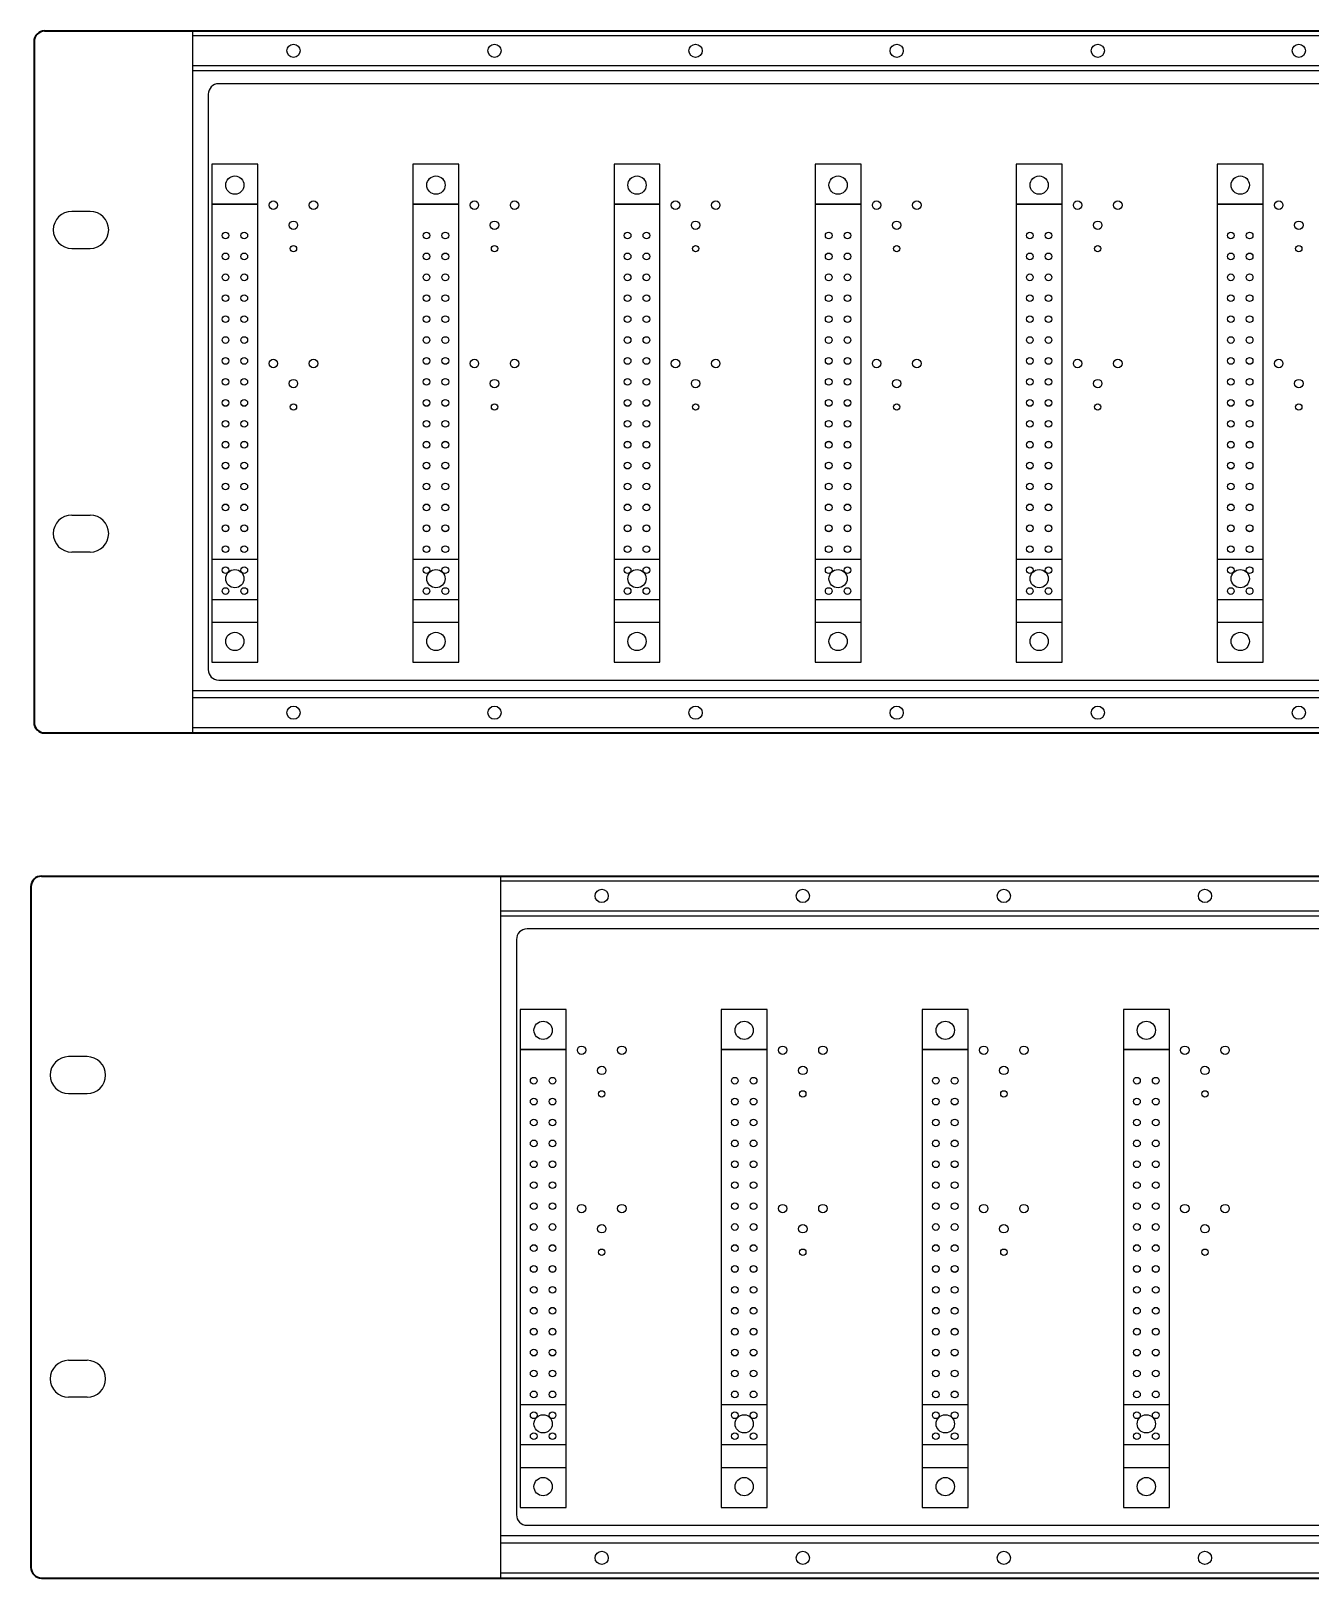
# Model space of a CAD drawing. Header units: millimetres. Extents: x 2591 to 3075, y 1463 to 1953.
# Drawn here: x 2591.3 to 2833.6, y 1462.8 to 1755.9 of the extents above; entities that cross this region are included whole.
import ezdxf

# ---------------------------------------------------------------- set-up
doc = ezdxf.new("R2010")
doc.units = ezdxf.units.MM
for name, color, linetype, transparency in [('EDAC 30pin', 62, 'Continuous', 0.6), ('EDAC 36PIN', 150, 'Continuous', 0.6), ('PCB', 140, 'Continuous', 0.6)]:
    doc.layers.add(name, color=color, linetype=linetype, transparency=transparency)
doc.layers.add('Inserty', color=220, linetype='Continuous')
doc.layers.add('Rack Mount', color=2, linetype='Continuous')

msp = doc.modelspace()

# ---------------------------------------------------------------- linework, layer by layer
for p, q in [((2926.84, 1755.94), (2621.84, 1755.94)), ((2621.84, 1755.94), (2621.84, 1747.94)), ((2621.84, 1748.44), (2926.84, 1748.44)), ((2985.25, 1595.8), (2680.25, 1595.8)), ((2680.25, 1595.8), (2680.25, 1587.8)), ((2680.25, 1588.3), (2985.25, 1588.3))]:
    msp.add_line(p, q)
for points in [[(2621.84, 1622.94), (2926.84, 1622.94), (2926.84, 1755.94), (2621.84, 1755.94)], [(2621.84, 1622.94), (2926.84, 1622.94), (2926.84, 1630.94), (2621.84, 1630.94)], [(2680.25, 1462.8), (2985.25, 1462.8), (2985.25, 1595.8), (2680.25, 1595.8)], [(2680.25, 1462.8), (2985.25, 1462.8), (2985.25, 1470.8), (2680.25, 1470.8)]]:
    msp.add_lwpolyline(points, close=True)
at = {"layer": 'EDAC 30pin', "transparency": 33554536}
for p, q in [((2634.24, 1723.1), (2625.53, 1723.1)), ((2672.34, 1723.1), (2663.63, 1723.1)), ((2710.44, 1723.1), (2701.73, 1723.1)), ((2748.54, 1723.1), (2739.83, 1723.1)), ((2786.64, 1723.1), (2777.93, 1723.1)), ((2824.74, 1723.1), (2816.03, 1723.1)), ((2634.24, 1655.79), (2625.53, 1655.79)), ((2672.34, 1655.79), (2663.63, 1655.79)), ((2710.44, 1655.79), (2701.73, 1655.79)), ((2748.54, 1655.79), (2739.83, 1655.79)), ((2786.64, 1655.79), (2777.93, 1655.79)), ((2824.74, 1655.79), (2816.03, 1655.79)), ((2692.66, 1562.96), (2683.95, 1562.96)), ((2730.76, 1562.96), (2722.05, 1562.96)), ((2768.86, 1562.96), (2760.15, 1562.96)), ((2806.96, 1562.96), (2798.25, 1562.96)), ((2692.66, 1495.65), (2683.95, 1495.65)), ((2730.76, 1495.65), (2722.05, 1495.65)), ((2768.86, 1495.65), (2760.15, 1495.65)), ((2806.96, 1495.65), (2798.25, 1495.65))]:
    msp.add_line(p, q, dxfattribs=at)
for points in [[(2625.53, 1648.22), (2634.24, 1648.22), (2634.24, 1730.67), (2625.53, 1730.67)], [(2663.63, 1648.22), (2672.34, 1648.22), (2672.34, 1730.67), (2663.63, 1730.67)], [(2701.73, 1648.22), (2710.44, 1648.22), (2710.44, 1730.67), (2701.73, 1730.67)], [(2739.83, 1648.22), (2748.54, 1648.22), (2748.54, 1730.67), (2739.83, 1730.67)], [(2777.93, 1648.22), (2786.64, 1648.22), (2786.64, 1730.67), (2777.93, 1730.67)], [(2816.03, 1648.22), (2824.74, 1648.22), (2824.74, 1730.67), (2816.03, 1730.67)], [(2683.95, 1488.08), (2692.66, 1488.08), (2692.66, 1570.53), (2683.95, 1570.53)], [(2722.05, 1488.08), (2730.76, 1488.08), (2730.76, 1570.53), (2722.05, 1570.53)], [(2760.15, 1488.08), (2768.86, 1488.08), (2768.86, 1570.53), (2760.15, 1570.53)], [(2798.25, 1488.08), (2806.96, 1488.08), (2806.96, 1570.53), (2798.25, 1570.53)]]:
    msp.add_lwpolyline(points, close=True, dxfattribs=at)
for centre, radius in [((2629.89, 1726.73), 1.73), ((2667.99, 1726.73), 1.73), ((2706.09, 1726.73), 1.73), ((2744.19, 1726.73), 1.73), ((2782.29, 1726.73), 1.73), ((2820.39, 1726.73), 1.73), ((2628.11, 1717.18), 0.635), ((2631.67, 1717.18), 0.635), ((2666.21, 1717.18), 0.635), ((2669.77, 1717.18), 0.635), ((2704.31, 1717.18), 0.635), ((2707.87, 1717.18), 0.635), ((2742.41, 1717.18), 0.635), ((2745.97, 1717.18), 0.635), ((2780.51, 1717.18), 0.635), ((2784.07, 1717.18), 0.635), ((2818.61, 1717.18), 0.635), ((2822.17, 1717.18), 0.635), ((2628.11, 1713.22), 0.635), ((2631.67, 1713.22), 0.635), ((2666.21, 1713.22), 0.635), ((2669.77, 1713.22), 0.635), ((2704.31, 1713.22), 0.635), ((2707.87, 1713.22), 0.635), ((2742.41, 1713.22), 0.635), ((2745.97, 1713.22), 0.635), ((2780.51, 1713.22), 0.635), ((2784.07, 1713.22), 0.635), ((2818.61, 1713.22), 0.635), ((2822.17, 1713.22), 0.635), ((2628.11, 1709.26), 0.635), ((2631.67, 1709.26), 0.635), ((2666.21, 1709.26), 0.635), ((2669.77, 1709.26), 0.635), ((2704.31, 1709.26), 0.635), ((2707.87, 1709.26), 0.635), ((2742.41, 1709.26), 0.635), ((2745.97, 1709.26), 0.635), ((2780.51, 1709.26), 0.635), ((2784.07, 1709.26), 0.635), ((2818.61, 1709.26), 0.635), ((2822.17, 1709.26), 0.635), ((2628.11, 1705.3), 0.635), ((2631.67, 1705.3), 0.635), ((2666.21, 1705.3), 0.635), ((2669.77, 1705.3), 0.635), ((2704.31, 1705.3), 0.635), ((2707.87, 1705.3), 0.635), ((2742.41, 1705.3), 0.635), ((2745.97, 1705.3), 0.635), ((2780.51, 1705.3), 0.635), ((2784.07, 1705.3), 0.635), ((2818.61, 1705.3), 0.635), ((2822.17, 1705.3), 0.635), ((2628.11, 1701.34), 0.635), ((2631.67, 1701.34), 0.635), ((2666.21, 1701.34), 0.635), ((2669.77, 1701.34), 0.635), ((2704.31, 1701.34), 0.635), ((2707.87, 1701.34), 0.635), ((2742.41, 1701.34), 0.635), ((2745.97, 1701.34), 0.635), ((2780.51, 1701.34), 0.635), ((2784.07, 1701.34), 0.635), ((2818.61, 1701.34), 0.635), ((2822.17, 1701.34), 0.635), ((2628.11, 1697.38), 0.635), ((2631.67, 1697.38), 0.635), ((2666.21, 1697.38), 0.635), ((2669.77, 1697.38), 0.635), ((2704.31, 1697.38), 0.635), ((2707.87, 1697.38), 0.635), ((2742.41, 1697.38), 0.635), ((2745.97, 1697.38), 0.635), ((2780.51, 1697.38), 0.635), ((2784.07, 1697.38), 0.635), ((2818.61, 1697.38), 0.635), ((2822.17, 1697.38), 0.635), ((2628.11, 1693.42), 0.635), ((2631.67, 1693.42), 0.635), ((2666.21, 1693.42), 0.635), ((2669.77, 1693.42), 0.635), ((2704.31, 1693.42), 0.635), ((2707.87, 1693.42), 0.635), ((2742.41, 1693.42), 0.635), ((2745.97, 1693.42), 0.635), ((2780.51, 1693.42), 0.635), ((2784.07, 1693.42), 0.635), ((2818.61, 1693.42), 0.635), ((2822.17, 1693.42), 0.635), ((2628.11, 1689.46), 0.635), ((2631.67, 1689.46), 0.635), ((2666.21, 1689.46), 0.635), ((2669.77, 1689.46), 0.635), ((2704.31, 1689.46), 0.635), ((2707.87, 1689.46), 0.635), ((2742.41, 1689.46), 0.635), ((2745.97, 1689.46), 0.635), ((2780.51, 1689.46), 0.635), ((2784.07, 1689.46), 0.635), ((2818.61, 1689.46), 0.635), ((2822.17, 1689.46), 0.635), ((2628.11, 1685.47), 0.635), ((2631.67, 1685.47), 0.635), ((2666.21, 1685.47), 0.635), ((2669.77, 1685.47), 0.635), ((2704.31, 1685.47), 0.635), ((2707.87, 1685.47), 0.635), ((2742.41, 1685.47), 0.635), ((2745.97, 1685.47), 0.635), ((2780.51, 1685.47), 0.635), ((2784.07, 1685.47), 0.635), ((2818.61, 1685.47), 0.635), ((2822.17, 1685.47), 0.635), ((2628.11, 1681.51), 0.635), ((2631.67, 1681.51), 0.635), ((2666.21, 1681.51), 0.635), ((2669.77, 1681.51), 0.635), ((2704.31, 1681.51), 0.635), ((2707.87, 1681.51), 0.635), ((2742.41, 1681.51), 0.635), ((2745.97, 1681.51), 0.635), ((2780.51, 1681.51), 0.635), ((2784.07, 1681.51), 0.635), ((2818.61, 1681.51), 0.635), ((2822.17, 1681.51), 0.635), ((2628.11, 1677.55), 0.635), ((2631.67, 1677.55), 0.635), ((2666.21, 1677.55), 0.635), ((2669.77, 1677.55), 0.635), ((2704.31, 1677.55), 0.635), ((2707.87, 1677.55), 0.635), ((2742.41, 1677.55), 0.635), ((2745.97, 1677.55), 0.635), ((2780.51, 1677.55), 0.635), ((2784.07, 1677.55), 0.635), ((2818.61, 1677.55), 0.635), ((2822.17, 1677.55), 0.635), ((2628.11, 1673.59), 0.635), ((2631.67, 1673.59), 0.635), ((2666.21, 1673.59), 0.635), ((2669.77, 1673.59), 0.635), ((2704.31, 1673.59), 0.635), ((2707.87, 1673.59), 0.635), ((2742.41, 1673.59), 0.635), ((2745.97, 1673.59), 0.635), ((2780.51, 1673.59), 0.635), ((2784.07, 1673.59), 0.635), ((2818.61, 1673.59), 0.635), ((2822.17, 1673.59), 0.635), ((2628.11, 1669.63), 0.635), ((2631.67, 1669.63), 0.635), ((2666.21, 1669.63), 0.635), ((2669.77, 1669.63), 0.635), ((2704.31, 1669.63), 0.635), ((2707.87, 1669.63), 0.635), ((2742.41, 1669.63), 0.635), ((2745.97, 1669.63), 0.635), ((2780.51, 1669.63), 0.635), ((2784.07, 1669.63), 0.635), ((2818.61, 1669.63), 0.635), ((2822.17, 1669.63), 0.635), ((2628.11, 1665.67), 0.635), ((2631.67, 1665.67), 0.635), ((2666.21, 1665.67), 0.635), ((2669.77, 1665.67), 0.635), ((2704.31, 1665.67), 0.635), ((2707.87, 1665.67), 0.635), ((2742.41, 1665.67), 0.635), ((2745.97, 1665.67), 0.635), ((2780.51, 1665.67), 0.635), ((2784.07, 1665.67), 0.635), ((2818.61, 1665.67), 0.635), ((2822.17, 1665.67), 0.635), ((2628.11, 1661.71), 0.635), ((2631.67, 1661.71), 0.635), ((2666.21, 1661.71), 0.635), ((2669.77, 1661.71), 0.635), ((2704.31, 1661.71), 0.635), ((2707.87, 1661.71), 0.635), ((2742.41, 1661.71), 0.635), ((2745.97, 1661.71), 0.635), ((2780.51, 1661.71), 0.635), ((2784.07, 1661.71), 0.635), ((2818.61, 1661.71), 0.635), ((2822.17, 1661.71), 0.635), ((2629.89, 1652.16), 1.73), ((2667.99, 1652.16), 1.73), ((2706.09, 1652.16), 1.73), ((2744.19, 1652.16), 1.73), ((2782.29, 1652.16), 1.73), ((2820.39, 1652.16), 1.73), ((2688.3, 1566.59), 1.73), ((2726.4, 1566.59), 1.73), ((2764.5, 1566.59), 1.73), ((2802.6, 1566.59), 1.73), ((2686.52, 1557.04), 0.635), ((2690.08, 1557.04), 0.635), ((2724.62, 1557.04), 0.635), ((2728.18, 1557.04), 0.635), ((2762.72, 1557.04), 0.635), ((2766.28, 1557.04), 0.635), ((2800.82, 1557.04), 0.635), ((2804.38, 1557.04), 0.635), ((2686.52, 1553.08), 0.635), ((2690.08, 1553.08), 0.635), ((2724.62, 1553.08), 0.635), ((2728.18, 1553.08), 0.635), ((2762.72, 1553.08), 0.635), ((2766.28, 1553.08), 0.635), ((2800.82, 1553.08), 0.635), ((2804.38, 1553.08), 0.635), ((2686.52, 1549.12), 0.635), ((2690.08, 1549.12), 0.635), ((2724.62, 1549.12), 0.635), ((2728.18, 1549.12), 0.635), ((2762.72, 1549.12), 0.635), ((2766.28, 1549.12), 0.635), ((2800.82, 1549.12), 0.635), ((2804.38, 1549.12), 0.635), ((2686.52, 1545.16), 0.635), ((2690.08, 1545.16), 0.635), ((2724.62, 1545.16), 0.635), ((2728.18, 1545.16), 0.635), ((2762.72, 1545.16), 0.635), ((2766.28, 1545.16), 0.635), ((2800.82, 1545.16), 0.635), ((2804.38, 1545.16), 0.635), ((2686.52, 1541.2), 0.635), ((2690.08, 1541.2), 0.635), ((2724.62, 1541.2), 0.635), ((2728.18, 1541.2), 0.635), ((2762.72, 1541.2), 0.635), ((2766.28, 1541.2), 0.635), ((2800.82, 1541.2), 0.635), ((2804.38, 1541.2), 0.635), ((2686.52, 1537.24), 0.635), ((2690.08, 1537.24), 0.635), ((2724.62, 1537.24), 0.635), ((2728.18, 1537.24), 0.635), ((2762.72, 1537.24), 0.635), ((2766.28, 1537.24), 0.635), ((2800.82, 1537.24), 0.635), ((2804.38, 1537.24), 0.635), ((2686.52, 1533.28), 0.635), ((2690.08, 1533.28), 0.635), ((2724.62, 1533.28), 0.635), ((2728.18, 1533.28), 0.635), ((2762.72, 1533.28), 0.635), ((2766.28, 1533.28), 0.635), ((2800.82, 1533.28), 0.635), ((2804.38, 1533.28), 0.635), ((2686.52, 1529.32), 0.635), ((2690.08, 1529.32), 0.635), ((2724.62, 1529.32), 0.635), ((2728.18, 1529.32), 0.635), ((2762.72, 1529.32), 0.635), ((2766.28, 1529.32), 0.635), ((2800.82, 1529.32), 0.635), ((2804.38, 1529.32), 0.635), ((2686.52, 1525.33), 0.635), ((2690.08, 1525.33), 0.635), ((2724.62, 1525.33), 0.635), ((2728.18, 1525.33), 0.635), ((2762.72, 1525.33), 0.635), ((2766.28, 1525.33), 0.635), ((2800.82, 1525.33), 0.635), ((2804.38, 1525.33), 0.635), ((2686.52, 1521.37), 0.635), ((2690.08, 1521.37), 0.635), ((2724.62, 1521.37), 0.635), ((2728.18, 1521.37), 0.635), ((2762.72, 1521.37), 0.635), ((2766.28, 1521.37), 0.635), ((2800.82, 1521.37), 0.635), ((2804.38, 1521.37), 0.635), ((2686.52, 1517.41), 0.635), ((2690.08, 1517.41), 0.635), ((2724.62, 1517.41), 0.635), ((2728.18, 1517.41), 0.635), ((2762.72, 1517.41), 0.635), ((2766.28, 1517.41), 0.635), ((2800.82, 1517.41), 0.635), ((2804.38, 1517.41), 0.635), ((2686.52, 1513.45), 0.635), ((2690.08, 1513.45), 0.635), ((2724.62, 1513.45), 0.635), ((2728.18, 1513.45), 0.635), ((2762.72, 1513.45), 0.635), ((2766.28, 1513.45), 0.635), ((2800.82, 1513.45), 0.635), ((2804.38, 1513.45), 0.635), ((2686.52, 1509.49), 0.635), ((2690.08, 1509.49), 0.635), ((2724.62, 1509.49), 0.635), ((2728.18, 1509.49), 0.635), ((2762.72, 1509.49), 0.635), ((2766.28, 1509.49), 0.635), ((2800.82, 1509.49), 0.635), ((2804.38, 1509.49), 0.635), ((2686.52, 1505.53), 0.635), ((2690.08, 1505.53), 0.635), ((2724.62, 1505.53), 0.635), ((2728.18, 1505.53), 0.635), ((2762.72, 1505.53), 0.635), ((2766.28, 1505.53), 0.635), ((2800.82, 1505.53), 0.635), ((2804.38, 1505.53), 0.635), ((2686.52, 1501.57), 0.635), ((2690.08, 1501.57), 0.635), ((2724.62, 1501.57), 0.635), ((2728.18, 1501.57), 0.635), ((2762.72, 1501.57), 0.635), ((2766.28, 1501.57), 0.635), ((2800.82, 1501.57), 0.635), ((2804.38, 1501.57), 0.635), ((2688.3, 1492.02), 1.73), ((2726.4, 1492.02), 1.73), ((2764.5, 1492.02), 1.73), ((2802.6, 1492.02), 1.73)]:
    msp.add_circle(centre, radius, dxfattribs=at)
at = {"layer": 'EDAC 36PIN', "transparency": 33554536}
for p, q in [((2625.53, 1723.1), (2634.24, 1723.1)), ((2663.63, 1723.1), (2672.34, 1723.1)), ((2701.73, 1723.1), (2710.44, 1723.1)), ((2739.83, 1723.1), (2748.54, 1723.1)), ((2777.93, 1723.1), (2786.64, 1723.1)), ((2816.03, 1723.1), (2824.74, 1723.1)), ((2625.53, 1643.9), (2634.24, 1643.9)), ((2663.63, 1643.9), (2672.34, 1643.9)), ((2701.73, 1643.9), (2710.44, 1643.9)), ((2739.83, 1643.9), (2748.54, 1643.9)), ((2777.93, 1643.9), (2786.64, 1643.9)), ((2816.03, 1643.9), (2824.74, 1643.9)), ((2683.95, 1562.96), (2692.66, 1562.96)), ((2722.05, 1562.96), (2730.76, 1562.96)), ((2760.15, 1562.96), (2768.86, 1562.96)), ((2798.25, 1562.96), (2806.96, 1562.96)), ((2683.95, 1483.76), (2692.66, 1483.76)), ((2722.05, 1483.76), (2730.76, 1483.76)), ((2760.15, 1483.76), (2768.86, 1483.76)), ((2798.25, 1483.76), (2806.96, 1483.76))]:
    msp.add_line(p, q, dxfattribs=at)
for points in [[(2625.53, 1636.33), (2634.24, 1636.33), (2634.24, 1730.67), (2625.53, 1730.67)], [(2663.63, 1636.33), (2672.34, 1636.33), (2672.34, 1730.67), (2663.63, 1730.67)], [(2701.73, 1636.33), (2710.44, 1636.33), (2710.44, 1730.67), (2701.73, 1730.67)], [(2739.83, 1636.33), (2748.54, 1636.33), (2748.54, 1730.67), (2739.83, 1730.67)], [(2777.93, 1636.33), (2786.64, 1636.33), (2786.64, 1730.67), (2777.93, 1730.67)], [(2816.03, 1636.33), (2824.74, 1636.33), (2824.74, 1730.67), (2816.03, 1730.67)], [(2683.95, 1476.19), (2692.66, 1476.19), (2692.66, 1570.53), (2683.95, 1570.53)], [(2722.05, 1476.19), (2730.76, 1476.19), (2730.76, 1570.53), (2722.05, 1570.53)], [(2760.15, 1476.19), (2768.86, 1476.19), (2768.86, 1570.53), (2760.15, 1570.53)], [(2798.25, 1476.19), (2806.96, 1476.19), (2806.96, 1570.53), (2798.25, 1570.53)]]:
    msp.add_lwpolyline(points, close=True, dxfattribs=at)
for centre, radius in [((2629.89, 1726.73), 1.73), ((2667.99, 1726.73), 1.73), ((2706.09, 1726.73), 1.73), ((2744.19, 1726.73), 1.73), ((2782.29, 1726.73), 1.73), ((2820.39, 1726.73), 1.73), ((2628.11, 1717.18), 0.635), ((2631.67, 1717.18), 0.635), ((2666.21, 1717.18), 0.635), ((2669.77, 1717.18), 0.635), ((2704.31, 1717.18), 0.635), ((2707.87, 1717.18), 0.635), ((2742.41, 1717.18), 0.635), ((2745.97, 1717.18), 0.635), ((2780.51, 1717.18), 0.635), ((2784.07, 1717.18), 0.635), ((2818.61, 1717.18), 0.635), ((2822.17, 1717.18), 0.635), ((2628.11, 1713.22), 0.635), ((2631.67, 1713.22), 0.635), ((2666.21, 1713.22), 0.635), ((2669.77, 1713.22), 0.635), ((2704.31, 1713.22), 0.635), ((2707.87, 1713.22), 0.635), ((2742.41, 1713.22), 0.635), ((2745.97, 1713.22), 0.635), ((2780.51, 1713.22), 0.635), ((2784.07, 1713.22), 0.635), ((2818.61, 1713.22), 0.635), ((2822.17, 1713.22), 0.635), ((2628.11, 1709.26), 0.635), ((2631.67, 1709.26), 0.635), ((2666.21, 1709.26), 0.635), ((2669.77, 1709.26), 0.635), ((2704.31, 1709.26), 0.635), ((2707.87, 1709.26), 0.635), ((2742.41, 1709.26), 0.635), ((2745.97, 1709.26), 0.635), ((2780.51, 1709.26), 0.635), ((2784.07, 1709.26), 0.635), ((2818.61, 1709.26), 0.635), ((2822.17, 1709.26), 0.635), ((2628.11, 1705.3), 0.635), ((2631.67, 1705.3), 0.635), ((2666.21, 1705.3), 0.635), ((2669.77, 1705.3), 0.635), ((2704.31, 1705.3), 0.635), ((2707.87, 1705.3), 0.635), ((2742.41, 1705.3), 0.635), ((2745.97, 1705.3), 0.635), ((2780.51, 1705.3), 0.635), ((2784.07, 1705.3), 0.635), ((2818.61, 1705.3), 0.635), ((2822.17, 1705.3), 0.635), ((2628.11, 1701.34), 0.635), ((2631.67, 1701.34), 0.635), ((2666.21, 1701.34), 0.635), ((2669.77, 1701.34), 0.635), ((2704.31, 1701.34), 0.635), ((2707.87, 1701.34), 0.635), ((2742.41, 1701.34), 0.635), ((2745.97, 1701.34), 0.635), ((2780.51, 1701.34), 0.635), ((2784.07, 1701.34), 0.635), ((2818.61, 1701.34), 0.635), ((2822.17, 1701.34), 0.635), ((2628.11, 1697.38), 0.635), ((2631.67, 1697.38), 0.635), ((2666.21, 1697.38), 0.635), ((2669.77, 1697.38), 0.635), ((2704.31, 1697.38), 0.635), ((2707.87, 1697.38), 0.635), ((2742.41, 1697.38), 0.635), ((2745.97, 1697.38), 0.635), ((2780.51, 1697.38), 0.635), ((2784.07, 1697.38), 0.635), ((2818.61, 1697.38), 0.635), ((2822.17, 1697.38), 0.635), ((2628.11, 1693.42), 0.635), ((2631.67, 1693.42), 0.635), ((2666.21, 1693.42), 0.635), ((2669.77, 1693.42), 0.635), ((2704.31, 1693.42), 0.635), ((2707.87, 1693.42), 0.635), ((2742.41, 1693.42), 0.635), ((2745.97, 1693.42), 0.635), ((2780.51, 1693.42), 0.635), ((2784.07, 1693.42), 0.635), ((2818.61, 1693.42), 0.635), ((2822.17, 1693.42), 0.635), ((2628.11, 1689.46), 0.635), ((2631.67, 1689.46), 0.635), ((2666.21, 1689.46), 0.635), ((2669.77, 1689.46), 0.635), ((2704.31, 1689.46), 0.635), ((2707.87, 1689.46), 0.635), ((2742.41, 1689.46), 0.635), ((2745.97, 1689.46), 0.635), ((2780.51, 1689.46), 0.635), ((2784.07, 1689.46), 0.635), ((2818.61, 1689.46), 0.635), ((2822.17, 1689.46), 0.635), ((2628.11, 1685.46), 0.635), ((2631.67, 1685.46), 0.635), ((2666.21, 1685.46), 0.635), ((2669.77, 1685.46), 0.635), ((2704.31, 1685.46), 0.635), ((2707.87, 1685.46), 0.635), ((2742.41, 1685.46), 0.635), ((2745.97, 1685.46), 0.635), ((2780.51, 1685.46), 0.635), ((2784.07, 1685.46), 0.635), ((2818.61, 1685.46), 0.635), ((2822.17, 1685.46), 0.635), ((2628.11, 1681.5), 0.635), ((2631.67, 1681.5), 0.635), ((2666.21, 1681.5), 0.635), ((2669.77, 1681.5), 0.635), ((2704.31, 1681.5), 0.635), ((2707.87, 1681.5), 0.635), ((2742.41, 1681.5), 0.635), ((2745.97, 1681.5), 0.635), ((2780.51, 1681.5), 0.635), ((2784.07, 1681.5), 0.635), ((2818.61, 1681.5), 0.635), ((2822.17, 1681.5), 0.635), ((2628.11, 1677.54), 0.635), ((2631.67, 1677.54), 0.635), ((2666.21, 1677.54), 0.635), ((2669.77, 1677.54), 0.635), ((2704.31, 1677.54), 0.635), ((2707.87, 1677.54), 0.635), ((2742.41, 1677.54), 0.635), ((2745.97, 1677.54), 0.635), ((2780.51, 1677.54), 0.635), ((2784.07, 1677.54), 0.635), ((2818.61, 1677.54), 0.635), ((2822.17, 1677.54), 0.635), ((2628.11, 1673.58), 0.635), ((2631.67, 1673.58), 0.635), ((2666.21, 1673.58), 0.635), ((2669.77, 1673.58), 0.635), ((2704.31, 1673.58), 0.635), ((2707.87, 1673.58), 0.635), ((2742.41, 1673.58), 0.635), ((2745.97, 1673.58), 0.635), ((2780.51, 1673.58), 0.635), ((2784.07, 1673.58), 0.635), ((2818.61, 1673.58), 0.635), ((2822.17, 1673.58), 0.635), ((2628.11, 1669.62), 0.635), ((2631.67, 1669.62), 0.635), ((2666.21, 1669.62), 0.635), ((2669.77, 1669.62), 0.635), ((2704.31, 1669.62), 0.635), ((2707.87, 1669.62), 0.635), ((2742.41, 1669.62), 0.635), ((2745.97, 1669.62), 0.635), ((2780.51, 1669.62), 0.635), ((2784.07, 1669.62), 0.635), ((2818.61, 1669.62), 0.635), ((2822.17, 1669.62), 0.635), ((2628.11, 1665.66), 0.635), ((2631.67, 1665.66), 0.635), ((2666.21, 1665.66), 0.635), ((2669.77, 1665.66), 0.635), ((2704.31, 1665.66), 0.635), ((2707.87, 1665.66), 0.635), ((2742.41, 1665.66), 0.635), ((2745.97, 1665.66), 0.635), ((2780.51, 1665.66), 0.635), ((2784.07, 1665.66), 0.635), ((2818.61, 1665.66), 0.635), ((2822.17, 1665.66), 0.635), ((2628.11, 1661.7), 0.635), ((2631.67, 1661.7), 0.635), ((2666.21, 1661.7), 0.635), ((2669.77, 1661.7), 0.635), ((2704.31, 1661.7), 0.635), ((2707.87, 1661.7), 0.635), ((2742.41, 1661.7), 0.635), ((2745.97, 1661.7), 0.635), ((2780.51, 1661.7), 0.635), ((2784.07, 1661.7), 0.635), ((2818.61, 1661.7), 0.635), ((2822.17, 1661.7), 0.635), ((2628.11, 1657.74), 0.635), ((2631.67, 1657.74), 0.635), ((2666.21, 1657.74), 0.635), ((2669.77, 1657.74), 0.635), ((2704.31, 1657.74), 0.635), ((2707.87, 1657.74), 0.635), ((2742.41, 1657.74), 0.635), ((2745.97, 1657.74), 0.635), ((2780.51, 1657.74), 0.635), ((2784.07, 1657.74), 0.635), ((2818.61, 1657.74), 0.635), ((2822.17, 1657.74), 0.635), ((2628.11, 1653.78), 0.635), ((2631.67, 1653.78), 0.635), ((2666.21, 1653.78), 0.635), ((2669.77, 1653.78), 0.635), ((2704.31, 1653.78), 0.635), ((2707.87, 1653.78), 0.635), ((2742.41, 1653.78), 0.635), ((2745.97, 1653.78), 0.635), ((2780.51, 1653.78), 0.635), ((2784.07, 1653.78), 0.635), ((2818.61, 1653.78), 0.635), ((2822.17, 1653.78), 0.635), ((2628.11, 1649.82), 0.635), ((2631.67, 1649.82), 0.635), ((2666.21, 1649.82), 0.635), ((2669.77, 1649.82), 0.635), ((2704.31, 1649.82), 0.635), ((2707.87, 1649.82), 0.635), ((2742.41, 1649.82), 0.635), ((2745.97, 1649.82), 0.635), ((2780.51, 1649.82), 0.635), ((2784.07, 1649.82), 0.635), ((2818.61, 1649.82), 0.635), ((2822.17, 1649.82), 0.635), ((2629.89, 1640.27), 1.73), ((2667.99, 1640.27), 1.73), ((2706.09, 1640.27), 1.73), ((2744.19, 1640.27), 1.73), ((2782.29, 1640.27), 1.73), ((2820.39, 1640.27), 1.73), ((2688.3, 1566.59), 1.73), ((2726.4, 1566.59), 1.73), ((2764.5, 1566.59), 1.73), ((2802.6, 1566.59), 1.73), ((2686.52, 1557.04), 0.635), ((2690.08, 1557.04), 0.635), ((2724.62, 1557.04), 0.635), ((2728.18, 1557.04), 0.635), ((2762.72, 1557.04), 0.635), ((2766.28, 1557.04), 0.635), ((2800.82, 1557.04), 0.635), ((2804.38, 1557.04), 0.635), ((2686.52, 1553.08), 0.635), ((2690.08, 1553.08), 0.635), ((2724.62, 1553.08), 0.635), ((2728.18, 1553.08), 0.635), ((2762.72, 1553.08), 0.635), ((2766.28, 1553.08), 0.635), ((2800.82, 1553.08), 0.635), ((2804.38, 1553.08), 0.635), ((2686.52, 1549.12), 0.635), ((2690.08, 1549.12), 0.635), ((2724.62, 1549.12), 0.635), ((2728.18, 1549.12), 0.635), ((2762.72, 1549.12), 0.635), ((2766.28, 1549.12), 0.635), ((2800.82, 1549.12), 0.635), ((2804.38, 1549.12), 0.635), ((2686.52, 1545.16), 0.635), ((2690.08, 1545.16), 0.635), ((2724.62, 1545.16), 0.635), ((2728.18, 1545.16), 0.635), ((2762.72, 1545.16), 0.635), ((2766.28, 1545.16), 0.635), ((2800.82, 1545.16), 0.635), ((2804.38, 1545.16), 0.635), ((2686.52, 1541.2), 0.635), ((2690.08, 1541.2), 0.635), ((2724.62, 1541.2), 0.635), ((2728.18, 1541.2), 0.635), ((2762.72, 1541.2), 0.635), ((2766.28, 1541.2), 0.635), ((2800.82, 1541.2), 0.635), ((2804.38, 1541.2), 0.635), ((2686.52, 1537.24), 0.635), ((2690.08, 1537.24), 0.635), ((2724.62, 1537.24), 0.635), ((2728.18, 1537.24), 0.635), ((2762.72, 1537.24), 0.635), ((2766.28, 1537.24), 0.635), ((2800.82, 1537.24), 0.635), ((2804.38, 1537.24), 0.635), ((2686.52, 1533.28), 0.635), ((2690.08, 1533.28), 0.635), ((2724.62, 1533.28), 0.635), ((2728.18, 1533.28), 0.635), ((2762.72, 1533.28), 0.635), ((2766.28, 1533.28), 0.635), ((2800.82, 1533.28), 0.635), ((2804.38, 1533.28), 0.635), ((2686.52, 1529.32), 0.635), ((2690.08, 1529.32), 0.635), ((2724.62, 1529.32), 0.635), ((2728.18, 1529.32), 0.635), ((2762.72, 1529.32), 0.635), ((2766.28, 1529.32), 0.635), ((2800.82, 1529.32), 0.635), ((2804.38, 1529.32), 0.635), ((2686.52, 1525.32), 0.635), ((2690.08, 1525.32), 0.635), ((2724.62, 1525.32), 0.635), ((2728.18, 1525.32), 0.635), ((2762.72, 1525.32), 0.635), ((2766.28, 1525.32), 0.635), ((2800.82, 1525.32), 0.635), ((2804.38, 1525.32), 0.635), ((2686.52, 1521.36), 0.635), ((2690.08, 1521.36), 0.635), ((2724.62, 1521.36), 0.635), ((2728.18, 1521.36), 0.635), ((2762.72, 1521.36), 0.635), ((2766.28, 1521.36), 0.635), ((2800.82, 1521.36), 0.635), ((2804.38, 1521.36), 0.635), ((2686.52, 1517.4), 0.635), ((2690.08, 1517.4), 0.635), ((2724.62, 1517.4), 0.635), ((2728.18, 1517.4), 0.635), ((2762.72, 1517.4), 0.635), ((2766.28, 1517.4), 0.635), ((2800.82, 1517.4), 0.635), ((2804.38, 1517.4), 0.635), ((2686.52, 1513.44), 0.635), ((2690.08, 1513.44), 0.635), ((2724.62, 1513.44), 0.635), ((2728.18, 1513.44), 0.635), ((2762.72, 1513.44), 0.635), ((2766.28, 1513.44), 0.635), ((2800.82, 1513.44), 0.635), ((2804.38, 1513.44), 0.635), ((2686.52, 1509.48), 0.635), ((2690.08, 1509.48), 0.635), ((2724.62, 1509.48), 0.635), ((2728.18, 1509.48), 0.635), ((2762.72, 1509.48), 0.635), ((2766.28, 1509.48), 0.635), ((2800.82, 1509.48), 0.635), ((2804.38, 1509.48), 0.635), ((2686.52, 1505.52), 0.635), ((2690.08, 1505.52), 0.635), ((2724.62, 1505.52), 0.635), ((2728.18, 1505.52), 0.635), ((2762.72, 1505.52), 0.635), ((2766.28, 1505.52), 0.635), ((2800.82, 1505.52), 0.635), ((2804.38, 1505.52), 0.635), ((2686.52, 1501.56), 0.635), ((2690.08, 1501.56), 0.635), ((2724.62, 1501.56), 0.635), ((2728.18, 1501.56), 0.635), ((2762.72, 1501.56), 0.635), ((2766.28, 1501.56), 0.635), ((2800.82, 1501.56), 0.635), ((2804.38, 1501.56), 0.635), ((2686.52, 1497.6), 0.635), ((2690.08, 1497.6), 0.635), ((2724.62, 1497.6), 0.635), ((2728.18, 1497.6), 0.635), ((2762.72, 1497.6), 0.635), ((2766.28, 1497.6), 0.635), ((2800.82, 1497.6), 0.635), ((2804.38, 1497.6), 0.635), ((2686.52, 1493.64), 0.635), ((2690.08, 1493.64), 0.635), ((2724.62, 1493.64), 0.635), ((2728.18, 1493.64), 0.635), ((2762.72, 1493.64), 0.635), ((2766.28, 1493.64), 0.635), ((2800.82, 1493.64), 0.635), ((2804.38, 1493.64), 0.635), ((2686.52, 1489.68), 0.635), ((2690.08, 1489.68), 0.635), ((2724.62, 1489.68), 0.635), ((2728.18, 1489.68), 0.635), ((2762.72, 1489.68), 0.635), ((2766.28, 1489.68), 0.635), ((2800.82, 1489.68), 0.635), ((2804.38, 1489.68), 0.635), ((2688.3, 1480.13), 1.73), ((2726.4, 1480.13), 1.73), ((2764.5, 1480.13), 1.73), ((2802.6, 1480.13), 1.73)]:
    msp.add_circle(centre, radius, dxfattribs=at)
at = {"layer": 'Inserty', "transparency": 33554536}
for p, q in [((2621.84, 1754.99), (2621.84, 1749.39)), ((2926.84, 1754.99), (2621.84, 1754.99)), ((2621.84, 1749.39), (2926.84, 1749.39)), ((2621.84, 1629.56), (2621.84, 1623.96)), ((2926.84, 1629.56), (2621.84, 1629.56)), ((2621.84, 1623.96), (2926.84, 1623.96)), ((2680.25, 1594.85), (2680.25, 1589.25)), ((2985.25, 1594.85), (2680.25, 1594.85)), ((2680.25, 1589.25), (2985.25, 1589.25)), ((2680.25, 1469.42), (2680.25, 1463.82)), ((2985.25, 1469.42), (2680.25, 1469.42)), ((2680.25, 1463.82), (2985.25, 1463.82))]:
    msp.add_line(p, q, dxfattribs=at)
for centre in [(2640.99, 1752.19), (2679.09, 1752.19), (2717.19, 1752.19), (2755.29, 1752.19), (2793.39, 1752.19), (2831.49, 1752.19), (2640.99, 1626.76), (2679.09, 1626.76), (2717.19, 1626.76), (2755.29, 1626.76), (2793.39, 1626.76), (2831.49, 1626.76), (2699.4, 1592.05), (2737.5, 1592.05), (2775.6, 1592.05), (2813.7, 1592.05), (2699.4, 1466.62), (2737.5, 1466.62), (2775.6, 1466.62), (2813.7, 1466.62)]:
    msp.add_circle(centre, 1.25, dxfattribs=at)
at = {"layer": 'PCB'}
for p, q in [((2921.84, 1745.94), (2626.84, 1745.94)), ((2624.84, 1743.94), (2624.84, 1634.94)), ((2626.84, 1632.94), (2848.94, 1632.94)), ((2683.25, 1583.8), (2683.25, 1474.8)), ((2980.25, 1585.8), (2685.25, 1585.8)), ((2685.25, 1472.8), (2907.35, 1472.8))]:
    msp.add_line(p, q, dxfattribs=at)
for centre, radius in [((2637.18, 1722.94), 0.8), ((2644.8, 1722.94), 0.8), ((2675.28, 1722.94), 0.8), ((2682.9, 1722.94), 0.8), ((2713.38, 1722.94), 0.8), ((2721, 1722.94), 0.8), ((2751.48, 1722.94), 0.8), ((2759.1, 1722.94), 0.8), ((2789.58, 1722.94), 0.8), ((2797.2, 1722.94), 0.8), ((2827.68, 1722.94), 0.8), ((2640.99, 1719.13), 0.8), ((2679.09, 1719.13), 0.8), ((2717.19, 1719.13), 0.8), ((2755.29, 1719.13), 0.8), ((2793.39, 1719.13), 0.8), ((2831.49, 1719.13), 0.8), ((2640.99, 1714.69), 0.6), ((2679.09, 1714.69), 0.6), ((2717.19, 1714.69), 0.6), ((2755.29, 1714.69), 0.6), ((2793.39, 1714.69), 0.6), ((2831.49, 1714.69), 0.6), ((2637.18, 1692.94), 0.8), ((2644.8, 1692.94), 0.8), ((2675.28, 1692.94), 0.8), ((2682.9, 1692.94), 0.8), ((2713.38, 1692.94), 0.8), ((2721, 1692.94), 0.8), ((2751.48, 1692.94), 0.8), ((2759.1, 1692.94), 0.8), ((2789.58, 1692.94), 0.8), ((2797.2, 1692.94), 0.8), ((2827.68, 1692.94), 0.8), ((2640.99, 1689.13), 0.8), ((2679.09, 1689.13), 0.8), ((2717.19, 1689.13), 0.8), ((2755.29, 1689.13), 0.8), ((2793.39, 1689.13), 0.8), ((2831.49, 1689.13), 0.8), ((2640.99, 1684.69), 0.6), ((2679.09, 1684.69), 0.6), ((2717.19, 1684.69), 0.6), ((2755.29, 1684.69), 0.6), ((2793.39, 1684.69), 0.6), ((2831.49, 1684.69), 0.6), ((2695.59, 1562.8), 0.8), ((2703.21, 1562.8), 0.8), ((2733.69, 1562.8), 0.8), ((2741.31, 1562.8), 0.8), ((2771.79, 1562.8), 0.8), ((2779.41, 1562.8), 0.8), ((2809.89, 1562.8), 0.8), ((2817.51, 1562.8), 0.8), ((2699.4, 1558.99), 0.8), ((2737.5, 1558.99), 0.8), ((2775.6, 1558.99), 0.8), ((2813.7, 1558.99), 0.8), ((2699.4, 1554.55), 0.6), ((2737.5, 1554.55), 0.6), ((2775.6, 1554.55), 0.6), ((2813.7, 1554.55), 0.6), ((2695.59, 1532.8), 0.8), ((2703.21, 1532.8), 0.8), ((2733.69, 1532.8), 0.8), ((2741.31, 1532.8), 0.8), ((2771.79, 1532.8), 0.8), ((2779.41, 1532.8), 0.8), ((2809.89, 1532.8), 0.8), ((2817.51, 1532.8), 0.8), ((2699.4, 1528.99), 0.8), ((2737.5, 1528.99), 0.8), ((2775.6, 1528.99), 0.8), ((2813.7, 1528.99), 0.8), ((2699.4, 1524.55), 0.6), ((2737.5, 1524.55), 0.6), ((2775.6, 1524.55), 0.6), ((2813.7, 1524.55), 0.6)]:
    msp.add_circle(centre, radius, dxfattribs=at)
for centre, start, end in [((2626.84, 1743.94), 90, 180), ((2626.84, 1634.94), 180, 270), ((2685.25, 1583.8), 90, 180), ((2685.25, 1474.8), 180, 270)]:
    msp.add_arc(centre, 2, start, end, dxfattribs=at)
at = {"layer": 'Rack Mount', "lineweight": 35}
for p, q in [((2593.84, 1755.94), (3072.84, 1755.94)), ((2591.84, 1753.94), (2591.84, 1624.94)), ((2593.84, 1622.94), (3072.84, 1622.94)), ((2593.25, 1595.8), (3072.25, 1595.8)), ((2591.25, 1593.8), (2591.25, 1464.8)), ((2593.25, 1462.8), (3072.25, 1462.8))]:
    msp.add_line(p, q, dxfattribs=at)
at = {"layer": 'Rack Mount'}
for p, q in [((2602.48, 1721.74), (2598.98, 1721.74)), ((2595.48, 1718.24), (2595.48, 1718.24)), ((2605.98, 1718.24), (2605.98, 1718.24)), ((2598.98, 1714.74), (2602.48, 1714.74)), ((2598.98, 1664.2), (2602.48, 1664.2)), ((2595.48, 1660.7), (2595.48, 1660.7)), ((2605.98, 1660.7), (2605.98, 1660.7)), ((2602.48, 1657.2), (2598.98, 1657.2)), ((2601.9, 1561.6), (2598.4, 1561.6)), ((2594.9, 1558.1), (2594.9, 1558.1)), ((2605.4, 1558.1), (2605.4, 1558.1)), ((2598.4, 1554.6), (2601.9, 1554.6)), ((2598.4, 1504.06), (2601.9, 1504.06)), ((2594.9, 1500.56), (2594.9, 1500.56)), ((2605.4, 1500.56), (2605.4, 1500.56)), ((2601.9, 1497.06), (2598.4, 1497.06))]:
    msp.add_line(p, q, dxfattribs=at)
at = {"layer": 'Rack Mount', "lineweight": 35}
for centre, start, end in [((2593.84, 1753.94), 90, 180), ((2593.84, 1624.94), 180, 270), ((2593.25, 1593.8), 90, 180), ((2593.25, 1464.8), 180, 270)]:
    msp.add_arc(centre, 2, start, end, dxfattribs=at)
at = {"layer": 'Rack Mount'}
for centre, start, end in [((2598.98, 1718.24), 90, 180), ((2602.48, 1718.24), 0, 90), ((2598.98, 1718.24), 180, 270), ((2602.48, 1718.24), 270, 0), ((2598.98, 1660.7), 90, 180), ((2602.48, 1660.7), 0, 90), ((2598.98, 1660.7), 180, 270), ((2602.48, 1660.7), 270, 0), ((2598.4, 1558.1), 90, 180), ((2601.9, 1558.1), 0, 90), ((2598.4, 1558.1), 180, 270), ((2601.9, 1558.1), 270, 0), ((2598.4, 1500.56), 90, 180), ((2601.9, 1500.56), 0, 90), ((2598.4, 1500.56), 180, 270), ((2601.9, 1500.56), 270, 0)]:
    msp.add_arc(centre, 3.5, start, end, dxfattribs=at)

doc.saveas('drawing.dxf')
